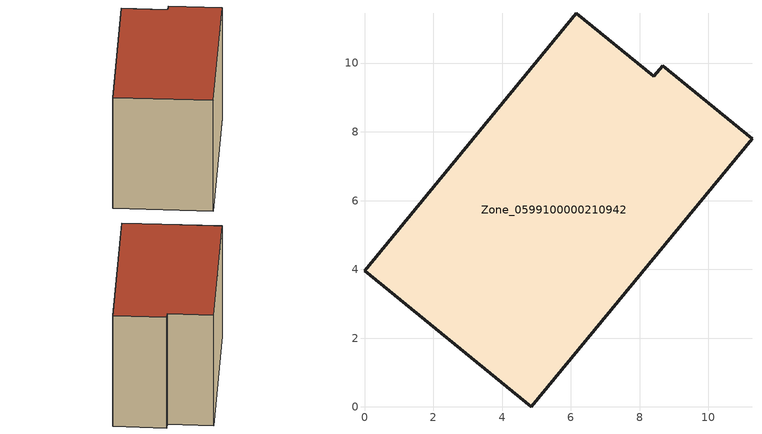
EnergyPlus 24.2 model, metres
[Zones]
Zone_0599100000210942
 floor ground (C_G): 4.85,0 0,3.96 6.16,11.46 8.41,9.62 8.67,9.92 11.27,7.81 z0
 wall outside (C_F): 8.67,9.92 8.41,9.62 6.16,11.46 0,3.96 4.85,0 11.27,7.81 8.67,9.92 z0:8.39
 roof outside (C_R): 4.85,0 11.27,7.81 8.67,9.92 8.41,9.62 6.16,11.46 0,3.96 z8.39
[BUILDING]
Pand.0599100000210942: North Axis=0; Terrain=City; Loads Convergence Tolerance Value=0.04; Temperature Convergence Tolerance Value=0.4; Solar Distribution=FullExterior; Maximum Number of Warmup Days=25; Minimum Number of Warmup Days=1
[Site:Location]
Rotterdam.The.Hague.AP_ZH_NLD Design_Conditions: Latitude=51.96; Longitude=4.45; Time Zone=1; Elevation=-4.5
[SITE:GROUNDTEMPERATURE:BUILDINGSURFACE]
18, 18, 18, 18, 18, 18, 18, 18, 18, 18, 18, 18
[MATERIAL] Thermal Absorptance=0.9; Solar Absorptance=0.7; Visible Absorptance=0.7
Name | Roughness | Thickness | Conductivity | Density | Specific Heat
G.TI.1946-1964 | MediumSmooth | 0.15 | 1 | 540 | 1210
F.TI.1946-1964 | Rough | 0.3 | 0.857143 | 1920 | 840
R.TI.1946-1964 | MediumRough | 0.2 | 0.277778 | 1500 | 1000
[CONSTRUCTION]
C_G: G.TI.1946-1964
C_F: F.TI.1946-1964
C_R: R.TI.1946-1964
[ZONE]
Zone_0599100000210942: Type=1; Multiplier=1; Ceiling Height=Autocalculate; Volume=Autocalculate; Floor Area=autocalculate; Part of Total Floor Area=Yes
[ZONEINFILTRATION:DESIGNFLOWRATE]
Infil_Zone_0599100000210942: Zone or ZoneList or Space or SpaceList=Zone_0599100000210942; Schedule=AlwaysOn; Design Flow Rate Calculation Method=Flow/Area; Flow Rate per Floor Area=0.003; Constant Term Coefficient=1; Temperature Term Coefficient=0; Velocity Term Coefficient=0; Velocity Squared Term Coefficient=0
[HVACTEMPLATE:ZONE:IDEALLOADSAIRSYSTEM]
Zone_0599100000210942: Maximum Heating Supply Air Temperature=50; Minimum Cooling Supply Air Temperature=13; Maximum Heating Supply Air Humidity Ratio=0.0156; Minimum Cooling Supply Air Humidity Ratio=0.0077; Heating Limit=NoLimit; Cooling Limit=NoLimit; Dehumidification Control Type=ConstantSensibleHeatRatio; Cooling Sensible Heat Ratio=0.7; Dehumidification Setpoint=60; Humidification Control Type=None; Humidification Setpoint=30; Outdoor Air Method=None; Outdoor Air Flow Rate per Person=0.00944; Outdoor Air Flow Rate per Zone Floor Area=0; Outdoor Air Flow Rate per Zone=0; Demand Controlled Ventilation Type=None; Outdoor Air Economizer Type=NoEconomizer; Heat Recovery Type=None; Sensible Heat Recovery Effectiveness=0.7; Latent Heat Recovery Effectiveness=0.65
[ZONECONTROL:THERMOSTAT]
ThermostatControl_Zone_0599100000210942: Zone or ZoneList=Zone_0599100000210942; Control Type Schedule=DualSetpointControlType; Control 1=Thermostat_Zone_0599100000210942; Temperature Difference Between Cutout And Setpoint=0
[THERMOSTATSETPOINT:DUALSETPOINT]
Thermostat_Zone_0599100000210942: Heating Setpoint Temperature Schedule=HeatingSetpoint_Zone_0599100000210942; Cooling Setpoint Temperature Schedule=CoolingSetpoint_Zone_0599100000210942
[SCHEDULE:COMPACT]
HeatingSetpoint_Zone_0599100000210942: Through: 12/31, For: AllDays, Until: 24:00, 21
CoolingSetpoint_Zone_0599100000210942: Through: 12/31, For: AllDays, Until: 24:00, 24
DualSetpointControlType: Through: 12/31, For: AllDays, Until: 24:00, 4
AlwaysOn: Through: 12/31, For: AllDays, Until: 24:00, 1
